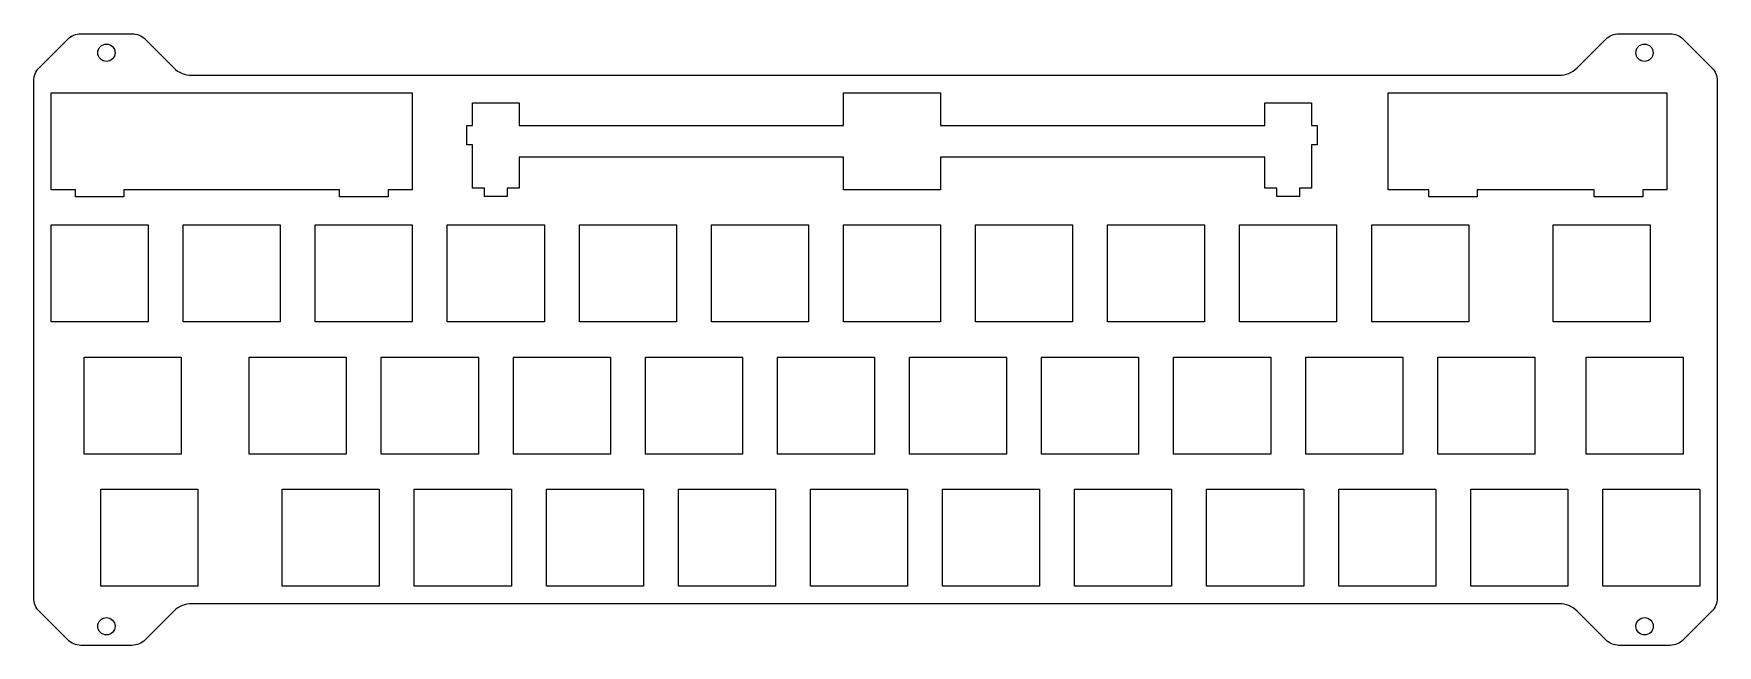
# Model space of a CAD drawing. Header units: millimetres. Extents: x -233 to 10, y -16 to 73.
import ezdxf

# ---------------------------------------------------------------- set-up
doc = ezdxf.new("R2010")
doc.units = ezdxf.units.MM
doc.layers.get('0').update_dxf_attribs({"linetype": 'CONTINUOUS'})

msp = doc.modelspace()

# ---------------------------------------------------------------- linework, layer by layer
for p, q in [((-116.54, 59.45), (-116.54, 64.15)), ((-116.54, 64.15), (-102.54, 64.15)), ((-102.54, 64.15), (-102.54, 59.45)), ((-170.06, 59.45), (-170.06, 62.68)), ((-170.06, 62.68), (-163.31, 62.68)), ((-163.31, 62.68), (-163.31, 59.45)), ((-55.76, 59.45), (-55.76, 62.68)), ((-55.76, 62.68), (-49.01, 62.68)), ((-49.01, 62.68), (-49.01, 59.45)), ((-170.89, 56.65), (-170.89, 59.45)), ((-170.89, 59.45), (-170.06, 59.45)), ((-163.31, 59.45), (-116.54, 59.45)), ((-102.54, 59.45), (-55.76, 59.45)), ((-49.01, 59.45), (-48.19, 59.45)), ((-48.19, 59.45), (-48.19, 56.65)), ((-170.06, 56.65), (-170.89, 56.65)), ((-170.06, 50.38), (-170.06, 56.65)), ((-48.19, 56.65), (-49.01, 56.65)), ((-49.01, 56.65), (-49.01, 50.38)), ((-116.54, 54.85), (-163.31, 54.85)), ((-163.31, 54.85), (-163.31, 50.38)), ((-116.54, 50.15), (-116.54, 54.85)), ((-55.76, 54.85), (-102.54, 54.85)), ((-102.54, 54.85), (-102.54, 50.15)), ((-55.76, 50.38), (-55.76, 54.85)), ((-168.34, 50.38), (-170.06, 50.38)), ((-168.34, 49.18), (-168.34, 50.38)), ((-165.04, 49.18), (-168.34, 49.18)), ((-163.31, 50.38), (-165.04, 50.38)), ((-165.04, 50.38), (-165.04, 49.18)), ((-102.54, 50.15), (-116.54, 50.15)), ((-54.04, 50.38), (-55.76, 50.38)), ((-54.04, 49.18), (-54.04, 50.38)), ((-50.74, 49.18), (-54.04, 49.18)), ((-49.01, 50.38), (-50.74, 50.38)), ((-50.74, 50.38), (-50.74, 49.18))]:
    msp.add_line(p, q)
msp.add_lwpolyline([(-213.15, 67.75, 0.198912), (-210.55, 66.67), (-13.29, 66.67, 0.198912), (-10.69, 67.75), (-6.55, 71.89, -0.198912), (-4.66, 72.67), (2.71, 72.67, -0.198912), (4.6, 71.89), (8.74, 67.75, -0.198912), (9.52, 65.86), (9.52, -8.71, -0.198912), (8.74, -10.6), (4.6, -14.74, -0.198912), (2.71, -15.53), (-4.66, -15.53, -0.198912), (-6.55, -14.74), (-10.69, -10.6, 0.198912), (-13.29, -9.53), (-210.55, -9.53, 0.195722), (-213.11, -10.57, -0.00003), (-213.11, -10.57), (-217.29, -14.74, -0.198912), (-219.18, -15.53), (-226.55, -15.53, -0.198912), (-228.44, -14.74), (-232.58, -10.6, -0.198912), (-233.36, -8.71), (-233.36, 65.86, -0.198912), (-232.58, 67.75), (-228.44, 71.89, -0.198912), (-226.55, 72.67), (-219.18, 72.67, -0.198912), (-217.29, 71.89)], format="xyb", close=True)
for points in [[(-227.34, 49.15), (-227.34, 50.15), (-230.84, 50.15), (-230.84, 64.15), (-178.74, 64.15), (-178.74, 50.15), (-182.24, 50.15), (-182.24, 49.15), (-189.24, 49.15), (-189.24, 50.15), (-220.34, 50.15), (-220.34, 49.15)], [(-25.11, 49.15), (-32.11, 49.15), (-32.11, 50.15), (-37.96, 50.15), (-37.96, 64.15), (2.24, 64.15), (2.24, 50.15), (-1.23, 50.15), (-1.23, 49.15), (-8.23, 49.15), (-8.23, 50.15), (-25.11, 50.15)], [(-216.84, 45.1), (-216.84, 31.1), (-230.84, 31.1), (-230.84, 45.1)], [(-197.79, 31.1), (-211.79, 31.1), (-211.79, 45.1), (-197.79, 45.1)], [(-178.74, 45.1), (-178.74, 31.1), (-192.74, 31.1), (-192.74, 45.1)], [(-173.69, 31.1), (-173.69, 45.1), (-159.69, 45.1), (-159.69, 31.1)], [(-154.64, 31.1), (-154.64, 45.1), (-140.64, 45.1), (-140.64, 31.1)], [(-121.59, 45.1), (-121.59, 31.1), (-135.59, 31.1), (-135.59, 45.1)], [(-116.54, 31.1), (-116.54, 45.1), (-102.54, 45.1), (-102.54, 31.1)], [(-83.49, 31.1), (-97.49, 31.1), (-97.49, 45.1), (-83.49, 45.1)], [(-64.44, 45.1), (-64.44, 31.1), (-78.44, 31.1), (-78.44, 45.1)], [(-59.39, 45.1), (-45.39, 45.1), (-45.39, 31.1), (-59.39, 31.1)], [(-26.34, 45.1), (-26.34, 31.1), (-40.34, 31.1), (-40.34, 45.1)], [(-14.14, 45.1), (-0.14, 45.1), (-0.14, 31.1), (-14.14, 31.1)], [(-212.08, 12.05), (-226.08, 12.05), (-226.08, 26.05), (-212.08, 26.05)], [(-202.26, 26.05), (-188.26, 26.05), (-188.26, 12.05), (-202.26, 12.05)], [(-183.21, 26.05), (-169.21, 26.05), (-169.21, 12.05), (-183.21, 12.05)], [(-164.16, 12.05), (-164.16, 26.05), (-150.16, 26.05), (-150.16, 12.05)], [(-131.11, 12.05), (-145.11, 12.05), (-145.11, 26.05), (-131.11, 26.05)], [(-126.06, 12.05), (-126.06, 26.05), (-112.06, 26.05), (-112.06, 12.05)], [(-107.01, 12.05), (-107.01, 26.05), (-93.01, 26.05), (-93.01, 12.05)], [(-73.96, 26.05), (-73.96, 12.05), (-87.96, 12.05), (-87.96, 26.05)], [(-68.91, 26.05), (-54.91, 26.05), (-54.91, 12.05), (-68.91, 12.05)], [(-49.86, 26.05), (-35.86, 26.05), (-35.86, 12.05), (-49.86, 12.05)], [(-16.81, 26.05), (-16.81, 12.05), (-30.81, 12.05), (-30.81, 26.05)], [(4.62, 26.05), (4.62, 12.05), (-9.38, 12.05), (-9.38, 26.05)], [(-223.69, 7), (-209.69, 7), (-209.69, -7), (-223.69, -7)], [(-197.5, 7), (-183.5, 7), (-183.5, -7), (-197.5, -7)], [(-164.45, -7), (-178.45, -7), (-178.45, 7), (-164.45, 7)], [(-159.4, 7), (-145.4, 7), (-145.4, -7), (-159.4, -7)], [(-126.35, -7), (-140.35, -7), (-140.35, 7), (-126.35, 7)], [(-107.3, 7), (-107.3, -7), (-121.3, -7), (-121.3, 7)], [(-102.25, -7), (-102.25, 7), (-88.25, 7), (-88.25, -7)], [(-69.2, 7), (-69.2, -7), (-83.2, -7), (-83.2, 7)], [(-64.15, 7), (-50.15, 7), (-50.15, -7), (-64.15, -7)], [(-31.1, -7), (-45.1, -7), (-45.1, 7), (-31.1, 7)], [(-26.05, 7), (-12.05, 7), (-12.05, -7), (-26.05, -7)], [(7, -7), (-7, -7), (-7, 7), (7, 7)]]:
    msp.add_lwpolyline(points, close=True)
for centre in [(-222.86, 69.92), (-0.98, 69.92), (-222.86, -12.78), (-0.97, -12.78)]:
    msp.add_circle(centre, 1.25)

doc.saveas('drawing.dxf')
